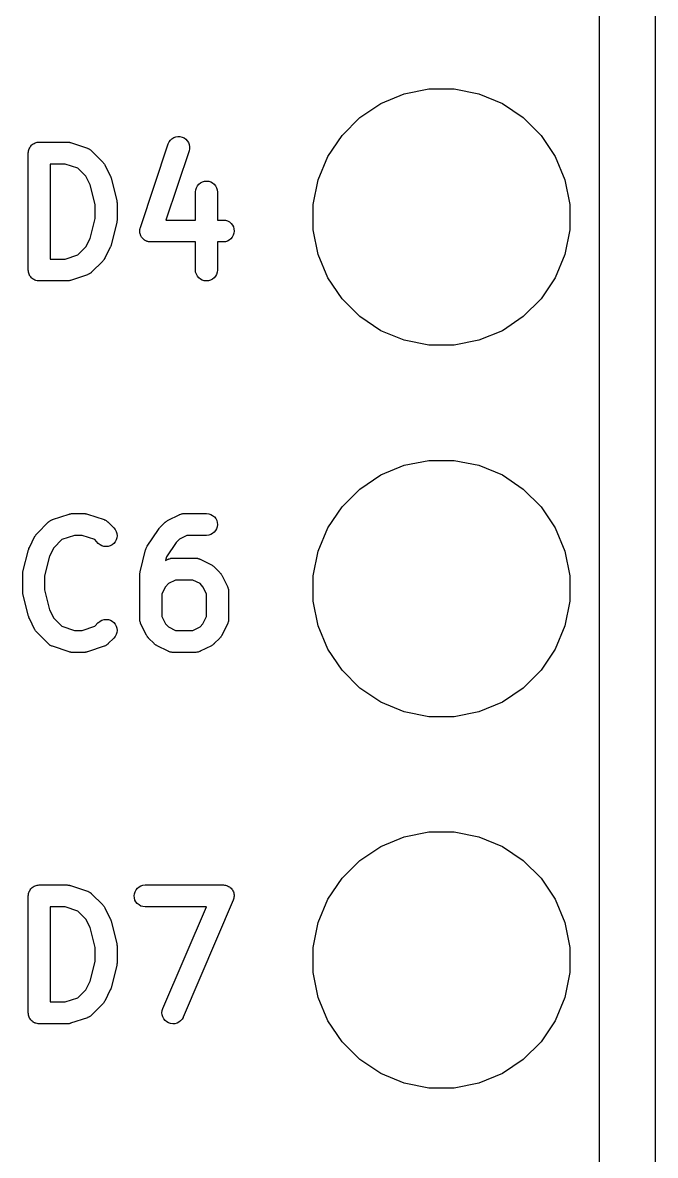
# Model space of a CAD drawing. Extents: x -557.2 to -539.1, y -88 to -54.6.
# Drawn here: x -543.4 to -539.08, y -80.25 to -72.51 of the extents above; entities that cross this region are included whole.
import ezdxf

# ---------------------------------------------------------------- set-up
doc = ezdxf.new("R2010")
doc.units = 0
doc.layers.add('BLACK', color=7, linetype='CONTINUOUS')

msp = doc.modelspace()

# ---------------------------------------------------------------- linework, layer by layer
at = {"layer": 'BLACK', "linetype": 'CONTINUOUS'}
for p, q in [((-539.077, -59.8772), (-539.077, -87.7984)), ((-539.458, -87.6173), (-539.458, -60.0583)), ((-540.793, -72.9952), (-540.624, -72.9615)), ((-540.624, -72.9615), (-540.451, -72.9615)), ((-540.451, -72.9615), (-540.282, -72.9952)), ((-540.952, -73.0612), (-540.793, -72.9952)), ((-540.282, -72.9952), (-540.122, -73.0612)), ((-541.096, -73.1571), (-540.952, -73.0612)), ((-540.122, -73.0612), (-539.979, -73.1571)), ((-541.218, -73.2792), (-541.096, -73.1571)), ((-539.979, -73.1571), (-539.857, -73.2792)), ((-543.344, -73.3519), (-543.34, -73.3465)), ((-543.34, -73.3463), (-543.339, -73.3461)), ((-543.34, -73.3465), (-543.34, -73.3463)), ((-543.339, -73.3461), (-543.334, -73.3417)), ((-543.334, -73.3417), (-543.328, -73.3372)), ((-543.328, -73.3369), (-543.322, -73.3337)), ((-543.328, -73.3371), (-543.328, -73.3369)), ((-543.328, -73.3372), (-543.328, -73.3371)), ((-543.322, -73.3337), (-543.315, -73.3304)), ((-543.315, -73.3302), (-543.308, -73.3282)), ((-543.315, -73.3303), (-543.315, -73.3302)), ((-543.315, -73.3304), (-543.315, -73.3303)), ((-543.308, -73.3282), (-543.301, -73.3261)), ((-543.301, -73.326), (-543.294, -73.3254)), ((-543.301, -73.3261), (-543.301, -73.326)), ((-543.301, -73.3261), (-543.301, -73.3261)), ((-543.294, -73.3254), (-543.287, -73.3247)), ((-543.287, -73.3247), (-543.096, -73.3247)), ((-543.096, -73.3247), (-543.095, -73.3247)), ((-543.095, -73.3247), (-543.091, -73.3252)), ((-543.091, -73.3252), (-543.087, -73.3253)), ((-543.087, -73.3253), (-543.084, -73.326)), ((-543.084, -73.326), (-543.081, -73.3263)), ((-543.081, -73.3263), (-543.077, -73.3276)), ((-543.077, -73.3276), (-543.073, -73.3286)), ((-543.073, -73.3286), (-542.958, -73.3666)), ((-542.596, -73.9093), (-542.406, -73.3379)), ((-542.406, -73.3379), (-542.405, -73.3369)), ((-542.405, -73.3369), (-542.399, -73.3236)), ((-542.399, -73.3236), (-542.391, -73.3118)), ((-542.391, -73.3118), (-542.38, -73.3018)), ((-542.38, -73.3018), (-542.367, -73.2942)), ((-542.367, -73.2942), (-542.354, -73.2891)), ((-542.354, -73.2891), (-542.339, -73.2868)), ((-542.339, -73.2868), (-542.325, -73.2873)), ((-542.325, -73.2873), (-542.31, -73.2906)), ((-542.31, -73.2906), (-542.297, -73.2967)), ((-542.297, -73.2967), (-542.285, -73.3052)), ((-542.285, -73.3052), (-542.275, -73.3159)), ((-542.275, -73.3159), (-542.267, -73.3283)), ((-542.267, -73.3283), (-542.262, -73.342)), ((-542.262, -73.342), (-542.26, -73.3564)), ((-541.314, -73.4227), (-541.218, -73.2792)), ((-539.857, -73.2792), (-539.761, -73.4227)), ((-543.362, -73.3987), (-543.361, -73.3916)), ((-543.362, -73.3992), (-543.362, -73.3987)), ((-543.362, -73.3997), (-543.362, -73.3992)), ((-543.362, -73.3992), (-543.362, -73.3992)), ((-543.362, -73.3992), (-543.362, -73.3992)), ((-543.362, -74.1997), (-543.362, -73.3997)), ((-543.361, -73.3916), (-543.36, -73.3846)), ((-543.36, -73.3841), (-543.358, -73.3774)), ((-543.36, -73.3844), (-543.36, -73.3841)), ((-543.36, -73.3846), (-543.36, -73.3844)), ((-543.358, -73.3774), (-543.356, -73.3706)), ((-543.356, -73.3702), (-543.352, -73.364)), ((-543.356, -73.3704), (-543.356, -73.3702)), ((-543.356, -73.3706), (-543.356, -73.3704)), ((-543.352, -73.364), (-543.349, -73.3578)), ((-543.349, -73.3573), (-543.344, -73.3519)), ((-543.349, -73.3576), (-543.349, -73.3573)), ((-543.349, -73.3578), (-543.349, -73.3576)), ((-542.958, -73.3666), (-542.957, -73.367)), ((-542.957, -73.367), (-542.955, -73.3679)), ((-542.955, -73.3679), (-542.953, -73.3686)), ((-542.953, -73.3686), (-542.949, -73.371)), ((-542.949, -73.371), (-542.944, -73.3731)), ((-542.944, -73.3731), (-542.942, -73.3744)), ((-542.942, -73.3744), (-542.94, -73.3755)), ((-542.94, -73.3755), (-542.936, -73.3787)), ((-542.936, -73.3787), (-542.932, -73.3817)), ((-542.932, -73.3817), (-542.931, -73.3834)), ((-542.931, -73.3834), (-542.929, -73.3848)), ((-542.929, -73.3848), (-542.853, -73.461)), ((-542.263, -73.3853), (-542.421, -73.858)), ((-542.26, -73.3711), (-542.263, -73.3853)), ((-542.26, -73.3564), (-542.26, -73.3711)), ((-541.38, -73.5822), (-541.314, -73.4227)), ((-539.761, -73.4227), (-539.695, -73.5822)), ((-543.212, -73.4747), (-543.212, -74.1247)), ((-543.109, -73.4747), (-543.212, -73.4747)), ((-543.023, -73.5034), (-543.109, -73.4747)), ((-542.968, -73.5584), (-543.023, -73.5034)), ((-542.853, -73.461), (-542.852, -73.4617)), ((-542.852, -73.4617), (-542.85, -73.465)), ((-542.85, -73.465), (-542.847, -73.4681)), ((-542.847, -73.4681), (-542.845, -73.4707)), ((-542.845, -73.4707), (-542.843, -73.4731)), ((-542.843, -73.4731), (-542.841, -73.4769)), ((-542.841, -73.4769), (-542.839, -73.4804)), ((-542.839, -73.4804), (-542.801, -73.5566)), ((-542.939, -73.6164), (-542.968, -73.5584)), ((-542.801, -73.5566), (-542.8, -73.5576)), ((-542.8, -73.5576), (-542.8, -73.5579)), ((-542.8, -73.5579), (-542.8, -73.5582)), ((-542.8, -73.5582), (-542.798, -73.5648)), ((-542.798, -73.5648), (-542.795, -73.5713)), ((-542.795, -73.5713), (-542.795, -73.5717)), ((-542.795, -73.5717), (-542.795, -73.572)), ((-542.795, -73.572), (-542.757, -73.7244)), ((-541.414, -73.7515), (-541.38, -73.5822)), ((-539.695, -73.5822), (-539.661, -73.7515)), ((-542.905, -73.7518), (-542.939, -73.6164)), ((-542.219, -73.6653), (-542.217, -73.6508)), ((-542.217, -73.6508), (-542.213, -73.6368)), ((-542.213, -73.6368), (-542.206, -73.624)), ((-542.206, -73.624), (-542.196, -73.6128)), ((-542.196, -73.6128), (-542.185, -73.6036)), ((-542.185, -73.6036), (-542.172, -73.5968)), ((-542.172, -73.5968), (-542.158, -73.5927)), ((-542.158, -73.5927), (-542.143, -73.5914)), ((-542.143, -73.5914), (-542.129, -73.5929)), ((-542.129, -73.5929), (-542.115, -73.5972)), ((-542.115, -73.5972), (-542.102, -73.6042)), ((-542.102, -73.6042), (-542.091, -73.6135)), ((-542.091, -73.6135), (-542.082, -73.6249)), ((-542.082, -73.6249), (-542.075, -73.6378)), ((-542.075, -73.6378), (-542.07, -73.6518)), ((-542.07, -73.6518), (-542.069, -73.6664)), ((-542.757, -73.7244), (-542.757, -73.7254)), ((-542.757, -73.7254), (-542.757, -73.7267)), ((-542.757, -73.7267), (-542.756, -73.728)), ((-542.756, -73.728), (-542.756, -73.734)), ((-542.756, -73.734), (-542.755, -73.7399)), ((-542.219, -73.6664), (-542.219, -73.6653)), ((-542.219, -73.858), (-542.219, -73.6664)), ((-542.069, -73.6664), (-542.069, -73.858)), ((-542.905, -73.8476), (-542.905, -73.7518)), ((-542.755, -73.7399), (-542.755, -73.7412)), ((-542.755, -73.7412), (-542.755, -73.7426)), ((-542.755, -73.7426), (-542.755, -73.8568)), ((-541.414, -73.9241), (-541.414, -73.7515)), ((-539.661, -73.7515), (-539.661, -73.9241)), ((-542.939, -73.9831), (-542.905, -73.8476)), ((-542.757, -73.875), (-542.795, -74.0274)), ((-542.756, -73.8724), (-542.757, -73.8737)), ((-542.757, -73.8737), (-542.757, -73.875)), ((-542.755, -73.8606), (-542.756, -73.8665)), ((-542.756, -73.8665), (-542.756, -73.8724)), ((-542.755, -73.8568), (-542.755, -73.8579)), ((-542.755, -73.8579), (-542.755, -73.8592)), ((-542.755, -73.8592), (-542.755, -73.8606)), ((-542.421, -73.858), (-542.219, -73.858)), ((-542.069, -73.858), (-542.03, -73.858)), ((-542.03, -73.858), (-542.029, -73.858)), ((-542.029, -73.858), (-542.014, -73.8597)), ((-542.014, -73.8597), (-542, -73.8641)), ((-542, -73.8641), (-541.987, -73.8712)), ((-541.987, -73.8712), (-541.976, -73.8806)), ((-541.976, -73.8806), (-541.967, -73.892)), ((-541.967, -73.892), (-541.96, -73.9049)), ((-542.6, -73.9281), (-542.599, -73.9236)), ((-542.6, -73.9325), (-542.6, -73.9281)), ((-542.6, -73.9354), (-542.6, -73.9325)), ((-542.6, -73.9382), (-542.6, -73.9354)), ((-542.599, -73.9426), (-542.6, -73.9382)), ((-542.599, -73.9208), (-542.598, -73.918)), ((-542.599, -73.9236), (-542.599, -73.9208)), ((-542.599, -73.9471), (-542.599, -73.9426)), ((-542.598, -73.9498), (-542.599, -73.9471)), ((-542.598, -73.918), (-542.597, -73.9137)), ((-542.597, -73.9527), (-542.598, -73.9498)), ((-542.597, -73.9137), (-542.596, -73.9093)), ((-542.596, -73.9568), (-542.597, -73.9527)), ((-542.595, -73.9611), (-542.596, -73.9568)), ((-542.593, -73.9637), (-542.595, -73.9611)), ((-542.592, -73.9663), (-542.593, -73.9637)), ((-542.59, -73.9701), (-542.592, -73.9663)), ((-541.961, -73.9621), (-541.968, -73.975)), ((-541.956, -73.9481), (-541.961, -73.9621)), ((-541.96, -73.9049), (-541.956, -73.919)), ((-541.956, -73.919), (-541.955, -73.9336)), ((-541.955, -73.9336), (-541.956, -73.9481)), ((-541.38, -74.0934), (-541.414, -73.9241)), ((-539.661, -73.9241), (-539.695, -74.0934)), ((-543.023, -74.0961), (-542.968, -74.041)), ((-542.968, -74.041), (-542.939, -73.9831)), ((-542.801, -74.0428), (-542.839, -74.119)), ((-542.8, -74.0421), (-542.801, -74.0424)), ((-542.801, -74.0424), (-542.801, -74.0428)), ((-542.798, -74.0356), (-542.8, -74.0421)), ((-542.796, -74.0291), (-542.798, -74.0356)), ((-542.795, -74.0288), (-542.796, -74.0291)), ((-542.795, -74.0274), (-542.795, -74.0284)), ((-542.795, -74.0284), (-542.795, -74.0288)), ((-542.588, -73.9741), (-542.59, -73.9701)), ((-542.586, -73.9763), (-542.588, -73.9741)), ((-542.584, -73.9788), (-542.586, -73.9763)), ((-542.581, -73.982), (-542.584, -73.9788)), ((-542.579, -73.9855), (-542.581, -73.982)), ((-542.576, -73.9874), (-542.579, -73.9855)), ((-542.574, -73.9894), (-542.576, -73.9874)), ((-542.571, -73.992), (-542.574, -73.9894)), ((-542.567, -73.9949), (-542.571, -73.992)), ((-542.565, -73.9963), (-542.567, -73.9949)), ((-542.563, -73.998), (-542.565, -73.9963)), ((-542.558, -73.9998), (-542.563, -73.998)), ((-542.555, -74.002), (-542.558, -73.9998)), ((-542.552, -74.0028), (-542.555, -74.002)), ((-542.549, -74.004), (-542.552, -74.0028)), ((-542.545, -74.005), (-542.549, -74.004)), ((-542.541, -74.0064), (-542.545, -74.005)), ((-542.538, -74.0067), (-542.541, -74.0064)), ((-542.535, -74.0074), (-542.538, -74.0067)), ((-542.53, -74.0075), (-542.535, -74.0074)), ((-542.526, -74.008), (-542.53, -74.0075)), ((-542.525, -74.008), (-542.526, -74.008)), ((-542.219, -74.008), (-542.525, -74.008)), ((-542.219, -74.1997), (-542.219, -74.008)), ((-542.03, -74.008), (-542.069, -74.008)), ((-542.069, -74.008), (-542.069, -74.1997)), ((-542.015, -74.0066), (-542.03, -74.008)), ((-542.001, -74.0024), (-542.015, -74.0066)), ((-541.988, -73.9955), (-542.001, -74.0024)), ((-541.977, -73.9863), (-541.988, -73.9955)), ((-541.968, -73.975), (-541.977, -73.9863)), ((-543.212, -74.1247), (-543.109, -74.1247)), ((-543.109, -74.1247), (-543.023, -74.0961)), ((-542.842, -74.1234), (-542.844, -74.1271)), ((-542.839, -74.1199), (-542.842, -74.1234)), ((-542.839, -74.119), (-542.839, -74.1199)), ((-541.314, -74.2529), (-541.38, -74.0934)), ((-539.695, -74.0934), (-539.761, -74.2529)), ((-543.361, -74.2067), (-543.362, -74.1997)), ((-542.853, -74.1385), (-542.929, -74.2146)), ((-542.85, -74.1352), (-542.853, -74.1385)), ((-542.847, -74.1322), (-542.85, -74.1352)), ((-542.846, -74.1296), (-542.847, -74.1322)), ((-542.844, -74.1271), (-542.846, -74.1296)), ((-542.218, -74.2143), (-542.219, -74.1997)), ((-542.069, -74.2008), (-542.071, -74.2153)), ((-542.069, -74.1997), (-542.069, -74.2008)), ((-543.361, -74.2138), (-543.361, -74.2067)), ((-543.36, -74.214), (-543.361, -74.2138)), ((-543.36, -74.2143), (-543.36, -74.214)), ((-543.358, -74.221), (-543.36, -74.2143)), ((-543.356, -74.2278), (-543.358, -74.221)), ((-543.356, -74.228), (-543.356, -74.2278)), ((-543.356, -74.2283), (-543.356, -74.228)), ((-543.353, -74.2345), (-543.356, -74.2283)), ((-543.35, -74.2408), (-543.353, -74.2345)), ((-543.349, -74.241), (-543.35, -74.2408)), ((-543.349, -74.2412), (-543.349, -74.241)), ((-543.345, -74.2467), (-543.349, -74.2412)), ((-543.34, -74.2522), (-543.345, -74.2467)), ((-543.34, -74.2523), (-543.34, -74.2522)), ((-543.34, -74.2526), (-543.34, -74.2523)), ((-543.335, -74.257), (-543.34, -74.2526)), ((-543.329, -74.2616), (-543.335, -74.257)), ((-543.329, -74.2617), (-543.329, -74.2616)), ((-543.329, -74.2619), (-543.329, -74.2617)), ((-543.323, -74.2652), (-543.329, -74.2619)), ((-543.316, -74.2686), (-543.323, -74.2652)), ((-543.316, -74.2687), (-543.316, -74.2686)), ((-543.316, -74.2688), (-543.316, -74.2687)), ((-543.309, -74.2709), (-543.316, -74.2688)), ((-543.302, -74.2731), (-543.309, -74.2709)), ((-543.302, -74.2732), (-543.302, -74.2731)), ((-543.302, -74.2731), (-543.302, -74.2731)), ((-543.295, -74.2739), (-543.302, -74.2732)), ((-543.288, -74.2747), (-543.295, -74.2739)), ((-543.287, -74.2747), (-543.288, -74.2747)), ((-543.096, -74.2747), (-543.287, -74.2747)), ((-543.287, -74.2747), (-543.287, -74.2747)), ((-543.287, -74.2747), (-543.287, -74.2747)), ((-543.287, -74.2747), (-543.287, -74.2747)), ((-543.092, -74.2743), (-543.096, -74.2747)), ((-543.088, -74.2742), (-543.092, -74.2743)), ((-543.085, -74.2736), (-543.088, -74.2742)), ((-543.082, -74.2733), (-543.085, -74.2736)), ((-543.078, -74.2721), (-543.082, -74.2733)), ((-543.074, -74.2712), (-543.078, -74.2721)), ((-543.073, -74.2709), (-543.074, -74.2712)), ((-542.958, -74.2328), (-543.073, -74.2709)), ((-542.956, -74.2319), (-542.958, -74.2328)), ((-542.954, -74.2312), (-542.956, -74.2319)), ((-542.95, -74.2289), (-542.954, -74.2312)), ((-542.945, -74.2268), (-542.95, -74.2289)), ((-542.943, -74.2255), (-542.945, -74.2268)), ((-542.941, -74.2245), (-542.943, -74.2255)), ((-542.937, -74.2213), (-542.941, -74.2245)), ((-542.933, -74.2184), (-542.937, -74.2213)), ((-542.932, -74.2168), (-542.933, -74.2184)), ((-542.93, -74.2154), (-542.932, -74.2168)), ((-542.929, -74.2146), (-542.93, -74.2154)), ((-542.213, -74.2283), (-542.218, -74.2143)), ((-542.206, -74.2412), (-542.213, -74.2283)), ((-542.197, -74.2526), (-542.206, -74.2412)), ((-542.186, -74.2619), (-542.197, -74.2526)), ((-542.173, -74.2688), (-542.186, -74.2619)), ((-542.159, -74.2732), (-542.173, -74.2688)), ((-542.145, -74.2747), (-542.159, -74.2732)), ((-542.13, -74.2734), (-542.145, -74.2747)), ((-542.116, -74.2692), (-542.13, -74.2734)), ((-542.103, -74.2625), (-542.116, -74.2692)), ((-542.092, -74.2533), (-542.103, -74.2625)), ((-542.082, -74.2421), (-542.092, -74.2533)), ((-542.075, -74.2292), (-542.082, -74.2421)), ((-542.071, -74.2153), (-542.075, -74.2292)), ((-541.218, -74.3964), (-541.314, -74.2529)), ((-539.761, -74.2529), (-539.857, -74.3964)), ((-541.096, -74.5185), (-541.218, -74.3964)), ((-539.857, -74.3964), (-539.979, -74.5185)), ((-540.952, -74.6144), (-541.096, -74.5185)), ((-539.979, -74.5185), (-540.122, -74.6144)), ((-540.793, -74.6804), (-540.952, -74.6144)), ((-540.122, -74.6144), (-540.282, -74.6804)), ((-540.624, -74.7141), (-540.793, -74.6804)), ((-540.451, -74.7141), (-540.624, -74.7141)), ((-540.282, -74.6804), (-540.451, -74.7141)), ((-540.793, -75.5352), (-540.624, -75.5015)), ((-540.624, -75.5015), (-540.451, -75.5015)), ((-540.451, -75.5015), (-540.282, -75.5352)), ((-540.952, -75.6012), (-540.793, -75.5352)), ((-540.282, -75.5352), (-540.122, -75.6012)), ((-541.096, -75.6971), (-540.952, -75.6012)), ((-540.122, -75.6012), (-539.979, -75.6971)), ((-541.218, -75.8192), (-541.096, -75.6971)), ((-539.979, -75.6971), (-539.857, -75.8192)), ((-541.314, -75.9627), (-541.218, -75.8192)), ((-539.857, -75.8192), (-539.761, -75.9627)), ((-543.196, -75.9066), (-543.082, -75.8686)), ((-543.082, -75.8686), (-543.081, -75.8682)), ((-543.081, -75.8682), (-543.077, -75.8673)), ((-543.077, -75.8673), (-543.073, -75.8661)), ((-543.073, -75.8661), (-543.07, -75.8658)), ((-543.07, -75.8658), (-543.067, -75.8652)), ((-543.067, -75.8652), (-543.063, -75.8651)), ((-543.063, -75.8651), (-543.058, -75.8647)), ((-543.058, -75.8647), (-542.982, -75.8647)), ((-542.982, -75.8647), (-542.981, -75.8647)), ((-542.981, -75.8647), (-542.977, -75.8652)), ((-542.977, -75.8652), (-542.973, -75.8653)), ((-542.973, -75.8653), (-542.97, -75.866)), ((-542.97, -75.866), (-542.967, -75.8663)), ((-542.967, -75.8663), (-542.963, -75.8676)), ((-542.963, -75.8676), (-542.958, -75.8686)), ((-542.958, -75.8686), (-542.844, -75.9066)), ((-542.406, -75.9107), (-542.33, -75.8726)), ((-542.33, -75.8726), (-542.329, -75.8722)), ((-542.329, -75.8722), (-542.327, -75.8714)), ((-542.327, -75.8714), (-542.325, -75.8704)), ((-542.325, -75.8704), (-542.32, -75.8689)), ((-542.32, -75.8689), (-542.315, -75.8671)), ((-542.315, -75.8671), (-542.313, -75.8668)), ((-542.313, -75.8668), (-542.311, -75.8661)), ((-542.311, -75.8661), (-542.306, -75.8656)), ((-542.306, -75.8656), (-542.301, -75.8648)), ((-542.301, -75.8648), (-542.299, -75.8649)), ((-542.299, -75.8649), (-542.296, -75.8647)), ((-542.296, -75.8647), (-542.144, -75.8647)), ((-542.144, -75.8647), (-542.143, -75.8647)), ((-542.143, -75.8647), (-542.128, -75.8663)), ((-542.128, -75.8663), (-542.114, -75.8708)), ((-542.114, -75.8708), (-542.102, -75.8778)), ((-542.102, -75.8778), (-542.09, -75.8872)), ((-542.09, -75.8872), (-542.081, -75.8986)), ((-542.081, -75.8986), (-542.074, -75.9116)), ((-543.302, -76.001), (-543.226, -75.9248)), ((-543.226, -75.9248), (-543.225, -75.924)), ((-543.225, -75.924), (-543.223, -75.9227)), ((-543.223, -75.9227), (-543.222, -75.9211)), ((-543.222, -75.9211), (-543.217, -75.9181)), ((-543.217, -75.9181), (-543.213, -75.9149)), ((-543.213, -75.9149), (-543.211, -75.9139)), ((-543.211, -75.9139), (-543.21, -75.9126)), ((-543.21, -75.9126), (-543.205, -75.9105)), ((-543.205, -75.9105), (-543.2, -75.9082)), ((-543.2, -75.9082), (-543.198, -75.9075)), ((-543.198, -75.9075), (-543.196, -75.9066)), ((-542.844, -75.9066), (-542.843, -75.907)), ((-542.843, -75.907), (-542.841, -75.9079)), ((-542.841, -75.9079), (-542.839, -75.9086)), ((-542.839, -75.9086), (-542.834, -75.911)), ((-542.834, -75.911), (-542.83, -75.9131)), ((-542.83, -75.9131), (-542.828, -75.9144)), ((-542.828, -75.9144), (-542.826, -75.9155)), ((-542.826, -75.9155), (-542.822, -75.9187)), ((-542.822, -75.9187), (-542.818, -75.9217)), ((-542.818, -75.9217), (-542.817, -75.9234)), ((-542.817, -75.9234), (-542.815, -75.9248)), ((-542.815, -75.9248), (-542.777, -75.9629)), ((-542.777, -75.9629), (-542.776, -75.9636)), ((-542.776, -75.9636), (-542.767, -75.975)), ((-542.767, -75.975), (-542.76, -75.988)), ((-542.549, -76.0886), (-542.473, -75.9743)), ((-542.473, -75.9734), (-542.468, -75.9682)), ((-542.473, -75.9742), (-542.473, -75.9734)), ((-542.473, -75.9743), (-542.473, -75.9742)), ((-542.473, -75.9742), (-542.473, -75.9742)), ((-542.473, -75.9742), (-542.473, -75.9742)), ((-542.468, -75.9682), (-542.464, -75.9629)), ((-542.464, -75.9629), (-542.426, -75.9248)), ((-542.426, -75.9248), (-542.425, -75.924)), ((-542.425, -75.924), (-542.422, -75.9214)), ((-542.422, -75.9214), (-542.419, -75.9185)), ((-542.419, -75.9185), (-542.416, -75.9168)), ((-542.416, -75.9168), (-542.413, -75.9149)), ((-542.413, -75.9149), (-542.41, -75.913)), ((-542.41, -75.913), (-542.406, -75.9107)), ((-542.082, -75.9816), (-542.091, -75.9929)), ((-542.075, -75.9688), (-542.082, -75.9816)), ((-542.071, -75.9548), (-542.075, -75.9688)), ((-542.074, -75.9116), (-542.07, -75.9256)), ((-542.069, -75.9402), (-542.071, -75.9548)), ((-542.07, -75.9256), (-542.069, -75.9402)), ((-541.38, -76.1222), (-541.314, -75.9627)), ((-539.761, -75.9627), (-539.695, -76.1222)), ((-543.354, -76.0966), (-543.316, -76.0204)), ((-543.316, -76.0204), (-543.315, -76.0195)), ((-543.315, -76.0195), (-543.313, -76.016)), ((-543.313, -76.016), (-543.311, -76.0123)), ((-543.311, -76.0123), (-543.309, -76.0099)), ((-543.309, -76.0099), (-543.307, -76.0072)), ((-543.307, -76.0072), (-543.304, -76.0042)), ((-543.304, -76.0042), (-543.302, -76.001)), ((-543.132, -76.0434), (-543.187, -76.0984)), ((-543.046, -76.0147), (-543.132, -76.0434)), ((-542.994, -76.0147), (-543.046, -76.0147)), ((-542.908, -76.0434), (-542.994, -76.0147)), ((-542.883, -76.0689), (-542.908, -76.0434)), ((-542.768, -76.0581), (-542.777, -76.0693)), ((-542.761, -76.0452), (-542.768, -76.0581)), ((-542.756, -76.0312), (-542.761, -76.0452)), ((-542.76, -75.988), (-542.756, -76.0021)), ((-542.756, -76.0021), (-542.755, -76.0167)), ((-542.755, -76.0167), (-542.756, -76.0312)), ((-542.328, -76.0394), (-542.352, -76.0637)), ((-542.279, -76.0147), (-542.328, -76.0394)), ((-542.144, -76.0147), (-542.279, -76.0147)), ((-542.129, -76.0133), (-542.144, -76.0147)), ((-542.115, -76.009), (-542.129, -76.0133)), ((-542.103, -76.0022), (-542.115, -76.009)), ((-542.091, -75.9929), (-542.103, -76.0022)), ((-543.398, -76.2644), (-543.36, -76.112)), ((-543.36, -76.112), (-543.359, -76.111)), ((-543.359, -76.1103), (-543.357, -76.1038)), ((-543.359, -76.1107), (-543.359, -76.1103)), ((-543.359, -76.111), (-543.359, -76.1107)), ((-543.357, -76.1038), (-543.354, -76.0973)), ((-543.354, -76.097), (-543.354, -76.0966)), ((-543.354, -76.0973), (-543.354, -76.097)), ((-543.187, -76.0984), (-543.216, -76.1564)), ((-542.871, -76.0782), (-542.883, -76.0689)), ((-542.859, -76.0851), (-542.871, -76.0782)), ((-542.845, -76.0894), (-542.859, -76.0851)), ((-542.83, -76.0909), (-542.845, -76.0894)), ((-542.815, -76.0895), (-542.83, -76.0909)), ((-542.801, -76.0853), (-542.815, -76.0895)), ((-542.788, -76.0785), (-542.801, -76.0853)), ((-542.777, -76.0693), (-542.788, -76.0785)), ((-542.598, -76.2644), (-542.56, -76.112)), ((-542.56, -76.112), (-542.559, -76.111)), ((-542.559, -76.111), (-542.558, -76.1063)), ((-542.558, -76.1063), (-542.556, -76.1015)), ((-542.556, -76.1015), (-542.555, -76.0994)), ((-542.555, -76.0994), (-542.554, -76.0973)), ((-542.554, -76.0973), (-542.552, -76.093)), ((-542.552, -76.093), (-542.549, -76.0886)), ((-542.352, -76.0637), (-542.417, -76.161)), ((-541.414, -76.2915), (-541.38, -76.1222)), ((-539.695, -76.1222), (-539.661, -76.2915)), ((-543.216, -76.1564), (-543.25, -76.2918)), ((-542.417, -76.161), (-542.424, -76.1861)), ((-542.424, -76.1861), (-542.406, -76.1774)), ((-542.406, -76.1774), (-542.405, -76.1769)), ((-542.405, -76.1769), (-542.403, -76.1762)), ((-542.403, -76.1762), (-542.401, -76.1751)), ((-542.401, -76.1751), (-542.396, -76.1736)), ((-542.396, -76.1736), (-542.391, -76.1719)), ((-542.391, -76.1719), (-542.389, -76.1715)), ((-542.389, -76.1715), (-542.387, -76.1709)), ((-542.387, -76.1709), (-542.382, -76.1704)), ((-542.382, -76.1704), (-542.377, -76.1696)), ((-542.377, -76.1696), (-542.375, -76.1697)), ((-542.375, -76.1697), (-542.373, -76.1695)), ((-542.373, -76.1695), (-542.22, -76.1695)), ((-542.22, -76.1695), (-542.219, -76.1695)), ((-542.219, -76.1695), (-542.217, -76.1697)), ((-542.217, -76.1697), (-542.215, -76.1697)), ((-542.215, -76.1697), (-542.21, -76.1705)), ((-542.21, -76.1705), (-542.205, -76.1711)), ((-542.205, -76.1711), (-542.203, -76.1718)), ((-542.203, -76.1718), (-542.2, -76.1721)), ((-542.2, -76.1721), (-542.196, -76.174)), ((-542.196, -76.174), (-542.191, -76.1755)), ((-542.191, -76.1755), (-542.189, -76.1766)), ((-542.189, -76.1766), (-542.187, -76.1774)), ((-542.187, -76.1774), (-542.11, -76.2155)), ((-542.11, -76.2155), (-542.11, -76.216)), ((-542.11, -76.216), (-542.106, -76.2182)), ((-543.4, -76.2788), (-543.399, -76.2729)), ((-543.4, -76.2802), (-543.4, -76.2788)), ((-543.4, -76.2815), (-543.4, -76.2802)), ((-543.4, -76.2826), (-543.4, -76.2815)), ((-543.4, -76.3968), (-543.4, -76.2826)), ((-543.399, -76.2729), (-543.398, -76.267)), ((-543.398, -76.2657), (-543.398, -76.2644)), ((-543.398, -76.267), (-543.398, -76.2657)), ((-543.25, -76.2918), (-543.25, -76.3876)), ((-542.6, -76.2788), (-542.599, -76.2729)), ((-542.6, -76.2802), (-542.6, -76.2788)), ((-542.6, -76.2815), (-542.6, -76.2802)), ((-542.6, -76.2826), (-542.6, -76.2815)), ((-542.6, -76.5873), (-542.6, -76.2826)), ((-542.599, -76.2729), (-542.598, -76.267)), ((-542.598, -76.2657), (-542.598, -76.2644)), ((-542.598, -76.267), (-542.598, -76.2657)), ((-542.106, -76.2182), (-542.102, -76.2202)), ((-542.102, -76.2202), (-542.1, -76.2222)), ((-542.1, -76.2222), (-542.097, -76.2239)), ((-542.097, -76.2239), (-542.094, -76.2269)), ((-542.094, -76.2269), (-542.091, -76.2295)), ((-542.091, -76.2295), (-542.053, -76.2676)), ((-542.053, -76.2676), (-542.052, -76.2684)), ((-542.052, -76.2684), (-542.05, -76.2717)), ((-542.05, -76.2717), (-542.047, -76.2747)), ((-542.047, -76.2747), (-542.045, -76.2774)), ((-542.045, -76.2774), (-542.043, -76.2798)), ((-542.043, -76.2798), (-542.041, -76.2835)), ((-542.041, -76.2835), (-542.039, -76.2871)), ((-542.039, -76.2871), (-542.001, -76.3633)), ((-541.414, -76.4641), (-541.414, -76.2915)), ((-539.661, -76.2915), (-539.661, -76.4641)), ((-542.425, -76.3651), (-542.45, -76.4146)), ((-542.404, -76.3442), (-542.425, -76.3651)), ((-542.355, -76.3195), (-542.404, -76.3442)), ((-542.238, -76.3195), (-542.355, -76.3195)), ((-542.188, -76.3442), (-542.238, -76.3195)), ((-542.168, -76.3651), (-542.188, -76.3442)), ((-542.143, -76.4146), (-542.168, -76.3651)), ((-542.001, -76.3633), (-542, -76.3642)), ((-542, -76.3642), (-542, -76.3663)), ((-542, -76.3663), (-541.998, -76.3683)), ((-541.998, -76.3683), (-541.997, -76.3732)), ((-543.4, -76.3982), (-543.4, -76.3968)), ((-543.4, -76.3995), (-543.4, -76.3982)), ((-543.399, -76.4054), (-543.4, -76.3995)), ((-543.399, -76.4114), (-543.399, -76.4054)), ((-543.398, -76.4127), (-543.399, -76.4114)), ((-543.398, -76.414), (-543.398, -76.4127)), ((-543.398, -76.415), (-543.398, -76.414)), ((-543.36, -76.5674), (-543.398, -76.415)), ((-543.25, -76.3876), (-543.216, -76.5231)), ((-542.45, -76.4146), (-542.45, -76.5696)), ((-542.143, -76.5696), (-542.143, -76.4146)), ((-541.997, -76.3732), (-541.995, -76.378)), ((-541.995, -76.378), (-541.995, -76.3802)), ((-541.995, -76.3802), (-541.994, -76.3823)), ((-541.994, -76.3823), (-541.994, -76.3874)), ((-541.994, -76.3874), (-541.993, -76.3924)), ((-541.993, -76.3924), (-541.993, -76.3947)), ((-541.993, -76.3947), (-541.993, -76.3968)), ((-541.993, -76.3968), (-541.993, -76.5873)), ((-543.216, -76.5231), (-543.187, -76.581)), ((-541.38, -76.6334), (-541.414, -76.4641)), ((-539.661, -76.4641), (-539.695, -76.6334)), ((-543.36, -76.5677), (-543.36, -76.5674)), ((-543.359, -76.5681), (-543.36, -76.5677)), ((-543.357, -76.5746), (-543.359, -76.5681)), ((-543.355, -76.5812), (-543.357, -76.5746)), ((-543.355, -76.5815), (-543.355, -76.5812)), ((-543.354, -76.5818), (-543.355, -76.5815)), ((-543.354, -76.5828), (-543.354, -76.5818)), ((-543.316, -76.659), (-543.354, -76.5828)), ((-543.187, -76.581), (-543.132, -76.6361)), ((-542.882, -76.6097), (-542.871, -76.6006)), ((-542.871, -76.6006), (-542.858, -76.5939)), ((-542.858, -76.5939), (-542.844, -76.5898)), ((-542.844, -76.5898), (-542.829, -76.5885)), ((-542.829, -76.5885), (-542.814, -76.5901)), ((-542.814, -76.5901), (-542.8, -76.5945)), ((-542.8, -76.5945), (-542.788, -76.6015)), ((-542.788, -76.6015), (-542.776, -76.6109)), ((-542.6, -76.5895), (-542.6, -76.5873)), ((-542.6, -76.5917), (-542.6, -76.5895)), ((-542.599, -76.5968), (-542.6, -76.5917)), ((-542.599, -76.6019), (-542.599, -76.5968)), ((-542.598, -76.604), (-542.599, -76.6019)), ((-542.45, -76.5696), (-542.425, -76.6191)), ((-542.168, -76.6191), (-542.143, -76.5696)), ((-541.994, -76.6029), (-541.995, -76.605)), ((-541.993, -76.5928), (-541.994, -76.5978)), ((-541.994, -76.5978), (-541.994, -76.6029)), ((-541.993, -76.5873), (-541.993, -76.5884)), ((-541.993, -76.5884), (-541.993, -76.5906)), ((-541.993, -76.5906), (-541.993, -76.5928)), ((-543.314, -76.6625), (-543.316, -76.659)), ((-543.312, -76.6663), (-543.314, -76.6625)), ((-543.31, -76.6687), (-543.312, -76.6663)), ((-543.308, -76.6714), (-543.31, -76.6687)), ((-543.305, -76.6744), (-543.308, -76.6714)), ((-543.303, -76.6777), (-543.305, -76.6744)), ((-543.302, -76.6785), (-543.303, -76.6777)), ((-543.226, -76.7546), (-543.302, -76.6785)), ((-543.132, -76.6361), (-543.046, -76.6647)), ((-543.046, -76.6647), (-542.994, -76.6647)), ((-542.994, -76.6647), (-542.908, -76.6361)), ((-542.908, -76.6361), (-542.883, -76.6105)), ((-542.883, -76.6105), (-542.882, -76.6097)), ((-542.776, -76.6109), (-542.767, -76.6222)), ((-542.767, -76.6222), (-542.76, -76.6352)), ((-542.76, -76.6352), (-542.756, -76.6492)), ((-542.756, -76.6783), (-542.76, -76.6923)), ((-542.756, -76.6492), (-542.755, -76.6638)), ((-542.755, -76.6638), (-542.756, -76.6783)), ((-542.598, -76.6062), (-542.598, -76.604)), ((-542.596, -76.611), (-542.598, -76.6062)), ((-542.594, -76.6159), (-542.596, -76.611)), ((-542.593, -76.6178), (-542.594, -76.6159)), ((-542.593, -76.6199), (-542.593, -76.6178)), ((-542.592, -76.6209), (-542.593, -76.6199)), ((-542.554, -76.6971), (-542.592, -76.6209)), ((-542.425, -76.6191), (-542.404, -76.64)), ((-542.404, -76.64), (-542.355, -76.6647)), ((-542.355, -76.6647), (-542.238, -76.6647)), ((-542.238, -76.6647), (-542.188, -76.64)), ((-542.188, -76.64), (-542.168, -76.6191)), ((-542.001, -76.6209), (-542.039, -76.6971)), ((-542, -76.6188), (-542.001, -76.6209)), ((-541.999, -76.6169), (-542, -76.6188)), ((-541.997, -76.612), (-541.999, -76.6169)), ((-541.996, -76.6072), (-541.997, -76.612)), ((-541.995, -76.605), (-541.996, -76.6072)), ((-541.314, -76.7929), (-541.38, -76.6334)), ((-539.695, -76.6334), (-539.761, -76.7929)), ((-543.224, -76.756), (-543.226, -76.7546)), ((-543.222, -76.7577), (-543.224, -76.756)), ((-543.218, -76.7607), (-543.222, -76.7577)), ((-542.817, -76.7568), (-542.819, -76.7584)), ((-542.816, -76.7554), (-542.817, -76.7568)), ((-542.815, -76.7546), (-542.816, -76.7554)), ((-542.777, -76.7165), (-542.815, -76.7546)), ((-542.767, -76.7052), (-542.777, -76.7165)), ((-542.76, -76.6923), (-542.767, -76.7052)), ((-542.552, -76.7006), (-542.554, -76.6971)), ((-542.55, -76.7044), (-542.552, -76.7006)), ((-542.548, -76.7068), (-542.55, -76.7044)), ((-542.546, -76.7094), (-542.548, -76.7068)), ((-542.543, -76.7125), (-542.546, -76.7094)), ((-542.541, -76.7158), (-542.543, -76.7125)), ((-542.54, -76.7165), (-542.541, -76.7158)), ((-542.502, -76.7546), (-542.54, -76.7165)), ((-542.499, -76.7573), (-542.502, -76.7546)), ((-542.496, -76.7603), (-542.499, -76.7573)), ((-542.095, -76.758), (-542.098, -76.7609)), ((-542.092, -76.7554), (-542.095, -76.758)), ((-542.091, -76.7546), (-542.092, -76.7554)), ((-542.053, -76.7165), (-542.091, -76.7546)), ((-542.05, -76.7133), (-542.053, -76.7165)), ((-542.047, -76.7103), (-542.05, -76.7133)), ((-542.046, -76.7077), (-542.047, -76.7103)), ((-542.044, -76.7052), (-542.046, -76.7077)), ((-542.042, -76.7015), (-542.044, -76.7052)), ((-542.039, -76.698), (-542.042, -76.7015)), ((-542.039, -76.6971), (-542.039, -76.698)), ((-543.214, -76.7639), (-543.218, -76.7607)), ((-543.212, -76.765), (-543.214, -76.7639)), ((-543.211, -76.7663), (-543.212, -76.765)), ((-543.206, -76.7684), (-543.211, -76.7663)), ((-543.201, -76.7708), (-543.206, -76.7684)), ((-543.199, -76.7715), (-543.201, -76.7708)), ((-543.197, -76.7724), (-543.199, -76.7715)), ((-543.196, -76.7728), (-543.197, -76.7724)), ((-543.082, -76.8109), (-543.196, -76.7728)), ((-543.078, -76.8118), (-543.082, -76.8109)), ((-543.074, -76.8131), (-543.078, -76.8118)), ((-543.071, -76.8134), (-543.074, -76.8131)), ((-543.068, -76.8141), (-543.071, -76.8134)), ((-543.064, -76.8142), (-543.068, -76.8141)), ((-543.059, -76.8147), (-543.064, -76.8142)), ((-543.058, -76.8147), (-543.059, -76.8147)), ((-542.982, -76.8147), (-543.058, -76.8147)), ((-542.978, -76.8143), (-542.982, -76.8147)), ((-542.974, -76.8142), (-542.978, -76.8143)), ((-542.971, -76.8136), (-542.974, -76.8142)), ((-542.968, -76.8133), (-542.971, -76.8136)), ((-542.964, -76.8121), (-542.968, -76.8133)), ((-542.959, -76.8112), (-542.964, -76.8121)), ((-542.958, -76.8109), (-542.959, -76.8112)), ((-542.844, -76.7728), (-542.958, -76.8109)), ((-542.842, -76.7719), (-542.844, -76.7728)), ((-542.84, -76.7712), (-542.842, -76.7719)), ((-542.835, -76.7689), (-542.84, -76.7712)), ((-542.831, -76.7668), (-542.835, -76.7689)), ((-542.829, -76.7655), (-542.831, -76.7668)), ((-542.827, -76.7645), (-542.829, -76.7655)), ((-542.823, -76.7613), (-542.827, -76.7645)), ((-542.819, -76.7584), (-542.823, -76.7613)), ((-542.493, -76.762), (-542.496, -76.7603)), ((-542.491, -76.7639), (-542.493, -76.762)), ((-542.487, -76.7659), (-542.491, -76.7639)), ((-542.483, -76.7682), (-542.487, -76.7659)), ((-542.482, -76.7687), (-542.483, -76.7682)), ((-542.406, -76.8068), (-542.482, -76.7687)), ((-542.404, -76.8076), (-542.406, -76.8068)), ((-542.402, -76.8086), (-542.404, -76.8076)), ((-542.397, -76.8102), (-542.402, -76.8086)), ((-542.392, -76.812), (-542.397, -76.8102)), ((-542.39, -76.8124), (-542.392, -76.812)), ((-542.388, -76.8131), (-542.39, -76.8124)), ((-542.383, -76.8136), (-542.388, -76.8131)), ((-542.378, -76.8145), (-542.383, -76.8136)), ((-542.376, -76.8145), (-542.378, -76.8145)), ((-542.374, -76.8147), (-542.376, -76.8145)), ((-542.373, -76.8147), (-542.374, -76.8147)), ((-542.22, -76.8147), (-542.373, -76.8147)), ((-542.218, -76.8145), (-542.22, -76.8147)), ((-542.216, -76.8146), (-542.218, -76.8145)), ((-542.211, -76.8138), (-542.216, -76.8146)), ((-542.206, -76.8133), (-542.211, -76.8138)), ((-542.204, -76.8126), (-542.206, -76.8133)), ((-542.201, -76.8123), (-542.204, -76.8126)), ((-542.197, -76.8105), (-542.201, -76.8123)), ((-542.192, -76.809), (-542.197, -76.8105)), ((-542.19, -76.808), (-542.192, -76.809)), ((-542.188, -76.8072), (-542.19, -76.808)), ((-542.187, -76.8068), (-542.188, -76.8072)), ((-542.11, -76.7687), (-542.187, -76.8068)), ((-542.107, -76.7664), (-542.11, -76.7687)), ((-542.103, -76.7645), (-542.107, -76.7664)), ((-542.101, -76.7626), (-542.103, -76.7645)), ((-542.098, -76.7609), (-542.101, -76.7626)), ((-541.218, -76.9364), (-541.314, -76.7929)), ((-539.761, -76.7929), (-539.857, -76.9364)), ((-541.096, -77.0585), (-541.218, -76.9364)), ((-539.857, -76.9364), (-539.979, -77.0585)), ((-540.952, -77.1544), (-541.096, -77.0585)), ((-539.979, -77.0585), (-540.122, -77.1544)), ((-540.793, -77.2204), (-540.952, -77.1544)), ((-540.624, -77.2541), (-540.793, -77.2204)), ((-540.282, -77.2204), (-540.451, -77.2541)), ((-540.122, -77.1544), (-540.282, -77.2204)), ((-540.451, -77.2541), (-540.624, -77.2541)), ((-540.793, -78.0752), (-540.624, -78.0415)), ((-540.624, -78.0415), (-540.451, -78.0415)), ((-540.451, -78.0415), (-540.282, -78.0752)), ((-541.096, -78.2371), (-540.952, -78.1412)), ((-540.952, -78.1412), (-540.793, -78.0752)), ((-540.282, -78.0752), (-540.122, -78.1412)), ((-540.122, -78.1412), (-539.979, -78.2371)), ((-541.218, -78.3592), (-541.096, -78.2371)), ((-539.979, -78.2371), (-539.857, -78.3592)), ((-541.314, -78.5027), (-541.218, -78.3592)), ((-539.857, -78.3592), (-539.761, -78.5027)), ((-543.36, -78.4641), (-543.358, -78.4574)), ((-543.358, -78.4574), (-543.356, -78.4506)), ((-543.356, -78.4502), (-543.352, -78.444)), ((-543.356, -78.4504), (-543.356, -78.4502)), ((-543.356, -78.4506), (-543.356, -78.4504)), ((-543.352, -78.444), (-543.349, -78.4378)), ((-543.349, -78.4373), (-543.344, -78.4319)), ((-543.349, -78.4376), (-543.349, -78.4373)), ((-543.349, -78.4378), (-543.349, -78.4376)), ((-543.344, -78.4319), (-543.34, -78.4265)), ((-543.34, -78.4263), (-543.339, -78.4261)), ((-543.34, -78.4265), (-543.34, -78.4263)), ((-543.339, -78.4261), (-543.334, -78.4217)), ((-543.334, -78.4217), (-543.328, -78.4172)), ((-543.328, -78.4169), (-543.322, -78.4137)), ((-543.328, -78.4171), (-543.328, -78.4169)), ((-543.328, -78.4172), (-543.328, -78.4171)), ((-543.322, -78.4137), (-543.315, -78.4104)), ((-543.315, -78.4102), (-543.308, -78.4082)), ((-543.315, -78.4103), (-543.315, -78.4102)), ((-543.315, -78.4104), (-543.315, -78.4103)), ((-543.308, -78.4082), (-543.301, -78.4061)), ((-543.301, -78.406), (-543.294, -78.4054)), ((-543.301, -78.4061), (-543.301, -78.406)), ((-543.301, -78.4061), (-543.301, -78.4061)), ((-543.294, -78.4054), (-543.287, -78.4047)), ((-543.287, -78.4047), (-543.096, -78.4047)), ((-543.096, -78.4047), (-543.095, -78.4047)), ((-543.095, -78.4047), (-543.091, -78.4052)), ((-543.091, -78.4052), (-543.087, -78.4053)), ((-543.087, -78.4053), (-543.084, -78.406)), ((-543.084, -78.406), (-543.081, -78.4063)), ((-543.081, -78.4063), (-543.077, -78.4076)), ((-543.077, -78.4076), (-543.073, -78.4086)), ((-543.073, -78.4086), (-542.958, -78.4466)), ((-542.958, -78.4466), (-542.957, -78.447)), ((-542.957, -78.447), (-542.955, -78.4479)), ((-542.955, -78.4479), (-542.953, -78.4486)), ((-542.953, -78.4486), (-542.949, -78.451)), ((-542.949, -78.451), (-542.944, -78.4531)), ((-542.944, -78.4531), (-542.942, -78.4544)), ((-542.942, -78.4544), (-542.94, -78.4555)), ((-542.94, -78.4555), (-542.936, -78.4587)), ((-542.936, -78.4587), (-542.932, -78.4617)), ((-542.932, -78.4617), (-542.931, -78.4634)), ((-542.637, -78.4646), (-542.632, -78.4506)), ((-542.632, -78.4506), (-542.625, -78.4378)), ((-542.625, -78.4378), (-542.616, -78.4265)), ((-542.616, -78.4265), (-542.605, -78.4172)), ((-542.605, -78.4172), (-542.592, -78.4104)), ((-542.592, -78.4104), (-542.578, -78.4061)), ((-542.578, -78.4061), (-542.563, -78.4047)), ((-542.563, -78.4047), (-542.03, -78.4047)), ((-542.03, -78.4047), (-542.029, -78.4047)), ((-542.029, -78.4047), (-542.028, -78.4047)), ((-542.028, -78.4047), (-542.028, -78.4047)), ((-542.028, -78.4047), (-542.021, -78.4056)), ((-542.021, -78.4056), (-542.014, -78.4063)), ((-542.014, -78.4063), (-542.014, -78.4064)), ((-542.014, -78.4064), (-542.014, -78.4065)), ((-542.014, -78.4065), (-542.007, -78.4086)), ((-542.007, -78.4086), (-542, -78.4108)), ((-542, -78.4108), (-542, -78.4109)), ((-542, -78.4109), (-542, -78.411)), ((-542, -78.411), (-541.994, -78.4144)), ((-541.994, -78.4144), (-541.987, -78.4178)), ((-541.987, -78.4178), (-541.987, -78.418)), ((-541.987, -78.418), (-541.987, -78.4181)), ((-541.987, -78.4181), (-541.982, -78.4227)), ((-541.982, -78.4227), (-541.976, -78.4272)), ((-541.976, -78.4272), (-541.976, -78.4274)), ((-541.976, -78.4274), (-541.976, -78.4276)), ((-541.976, -78.4276), (-541.971, -78.4332)), ((-541.971, -78.4332), (-541.967, -78.4386)), ((-541.967, -78.4386), (-541.967, -78.4389)), ((-541.967, -78.4389), (-541.967, -78.4391)), ((-541.967, -78.4391), (-541.963, -78.4454)), ((-541.963, -78.4454), (-541.96, -78.4516)), ((-541.96, -78.4516), (-541.96, -78.4519)), ((-541.96, -78.4519), (-541.96, -78.4521)), ((-541.96, -78.4521), (-541.958, -78.4588)), ((-541.958, -78.4588), (-541.956, -78.4656)), ((-543.362, -78.4787), (-543.361, -78.4716)), ((-543.362, -78.4792), (-543.362, -78.4787)), ((-543.362, -78.4797), (-543.362, -78.4792)), ((-543.362, -78.4792), (-543.362, -78.4792)), ((-543.362, -78.4792), (-543.362, -78.4792)), ((-543.362, -79.2797), (-543.362, -78.4797)), ((-543.361, -78.4716), (-543.36, -78.4646)), ((-543.36, -78.4644), (-543.36, -78.4641)), ((-543.36, -78.4646), (-543.36, -78.4644)), ((-542.931, -78.4634), (-542.929, -78.4648)), ((-542.929, -78.4648), (-542.853, -78.541)), ((-542.638, -78.4792), (-542.637, -78.4646)), ((-542.637, -78.4938), (-542.638, -78.4792)), ((-542.633, -78.5078), (-542.637, -78.4938)), ((-542.626, -78.5208), (-542.633, -78.5078)), ((-542.617, -78.5322), (-542.626, -78.5208)), ((-542.605, -78.5416), (-542.617, -78.5322)), ((-541.961, -78.5092), (-542.304, -79.3092)), ((-541.959, -78.502), (-541.961, -78.5088)), ((-541.961, -78.5088), (-541.961, -78.509)), ((-541.961, -78.509), (-541.961, -78.5092)), ((-541.956, -78.4953), (-541.959, -78.502)), ((-541.956, -78.4656), (-541.956, -78.4659)), ((-541.956, -78.4659), (-541.956, -78.4662)), ((-541.956, -78.4662), (-541.955, -78.4731)), ((-541.955, -78.4808), (-541.956, -78.4878)), ((-541.956, -78.4878), (-541.956, -78.4948)), ((-541.956, -78.4948), (-541.956, -78.495)), ((-541.956, -78.495), (-541.956, -78.4953)), ((-541.955, -78.4731), (-541.955, -78.4802)), ((-541.955, -78.4802), (-541.955, -78.4805)), ((-541.955, -78.4805), (-541.955, -78.4808)), ((-541.38, -78.6622), (-541.314, -78.5027)), ((-539.761, -78.5027), (-539.695, -78.6622)), ((-543.212, -78.5547), (-543.212, -79.2047)), ((-543.109, -78.5547), (-543.212, -78.5547)), ((-543.023, -78.5834), (-543.109, -78.5547)), ((-542.968, -78.6384), (-543.023, -78.5834)), ((-542.853, -78.541), (-542.852, -78.5417)), ((-542.852, -78.5417), (-542.85, -78.545)), ((-542.85, -78.545), (-542.847, -78.5481)), ((-542.847, -78.5481), (-542.845, -78.5507)), ((-542.845, -78.5507), (-542.843, -78.5531)), ((-542.843, -78.5531), (-542.841, -78.5569)), ((-542.841, -78.5569), (-542.839, -78.5604)), ((-542.839, -78.5604), (-542.801, -78.6366)), ((-542.593, -78.5486), (-542.605, -78.5416)), ((-542.579, -78.5531), (-542.593, -78.5486)), ((-542.564, -78.5547), (-542.579, -78.5531)), ((-542.563, -78.5547), (-542.564, -78.5547)), ((-542.143, -78.5547), (-542.563, -78.5547)), ((-542.442, -79.2502), (-542.143, -78.5547)), ((-542.939, -78.6964), (-542.968, -78.6384)), ((-542.801, -78.6366), (-542.8, -78.6376)), ((-542.8, -78.6376), (-542.8, -78.6379)), ((-542.8, -78.6379), (-542.8, -78.6382)), ((-542.8, -78.6382), (-542.798, -78.6448)), ((-542.798, -78.6448), (-542.795, -78.6513)), ((-542.795, -78.6513), (-542.795, -78.6517)), ((-542.795, -78.6517), (-542.795, -78.652)), ((-542.795, -78.652), (-542.757, -78.8044)), ((-541.414, -78.8315), (-541.38, -78.6622)), ((-539.695, -78.6622), (-539.661, -78.8315)), ((-542.905, -78.8318), (-542.939, -78.6964)), ((-542.905, -78.9276), (-542.905, -78.8318)), ((-542.757, -78.8044), (-542.757, -78.8054)), ((-542.757, -78.8054), (-542.757, -78.8067)), ((-542.757, -78.8067), (-542.756, -78.808)), ((-542.756, -78.808), (-542.756, -78.814)), ((-542.756, -78.814), (-542.755, -78.8199)), ((-542.755, -78.8199), (-542.755, -78.8212)), ((-542.755, -78.8212), (-542.755, -78.8226)), ((-542.755, -78.8226), (-542.755, -78.9368)), ((-541.414, -79.0041), (-541.414, -78.8315)), ((-539.661, -78.8315), (-539.661, -79.0041)), ((-542.939, -79.0631), (-542.905, -78.9276)), ((-542.757, -78.955), (-542.795, -79.1074)), ((-542.756, -78.9524), (-542.757, -78.9537)), ((-542.757, -78.9537), (-542.757, -78.955)), ((-542.755, -78.9406), (-542.756, -78.9465)), ((-542.756, -78.9465), (-542.756, -78.9524)), ((-542.755, -78.9368), (-542.755, -78.9379)), ((-542.755, -78.9379), (-542.755, -78.9392)), ((-542.755, -78.9392), (-542.755, -78.9406)), ((-541.38, -79.1734), (-541.414, -79.0041)), ((-539.661, -79.0041), (-539.695, -79.1734)), ((-542.968, -79.121), (-542.939, -79.0631)), ((-543.023, -79.1761), (-542.968, -79.121)), ((-542.801, -79.1228), (-542.839, -79.199)), ((-542.8, -79.1221), (-542.801, -79.1224)), ((-542.801, -79.1224), (-542.801, -79.1228)), ((-542.798, -79.1156), (-542.8, -79.1221)), ((-542.796, -79.1091), (-542.798, -79.1156)), ((-542.795, -79.1088), (-542.796, -79.1091)), ((-542.795, -79.1074), (-542.795, -79.1084)), ((-542.795, -79.1084), (-542.795, -79.1088)), ((-543.212, -79.2047), (-543.109, -79.2047)), ((-543.109, -79.2047), (-543.023, -79.1761)), ((-542.853, -79.2185), (-542.929, -79.2946)), ((-542.85, -79.2152), (-542.853, -79.2185)), ((-542.847, -79.2122), (-542.85, -79.2152)), ((-542.846, -79.2096), (-542.847, -79.2122)), ((-542.844, -79.2071), (-542.846, -79.2096)), ((-542.842, -79.2034), (-542.844, -79.2071)), ((-542.839, -79.1999), (-542.842, -79.2034)), ((-542.839, -79.199), (-542.839, -79.1999)), ((-541.314, -79.3329), (-541.38, -79.1734)), ((-539.695, -79.1734), (-539.761, -79.3329)), ((-543.361, -79.2867), (-543.362, -79.2797)), ((-543.361, -79.2938), (-543.361, -79.2867)), ((-543.36, -79.294), (-543.361, -79.2938)), ((-543.36, -79.2943), (-543.36, -79.294)), ((-543.358, -79.301), (-543.36, -79.2943)), ((-543.356, -79.3078), (-543.358, -79.301)), ((-543.356, -79.308), (-543.356, -79.3078)), ((-543.356, -79.3083), (-543.356, -79.308)), ((-543.353, -79.3145), (-543.356, -79.3083)), ((-542.958, -79.3128), (-543.073, -79.3509)), ((-542.956, -79.3119), (-542.958, -79.3128)), ((-542.954, -79.3112), (-542.956, -79.3119)), ((-542.95, -79.3089), (-542.954, -79.3112)), ((-542.945, -79.3068), (-542.95, -79.3089)), ((-542.943, -79.3055), (-542.945, -79.3068)), ((-542.941, -79.3045), (-542.943, -79.3055)), ((-542.937, -79.3013), (-542.941, -79.3045)), ((-542.933, -79.2984), (-542.937, -79.3013)), ((-542.932, -79.2968), (-542.933, -79.2984)), ((-542.93, -79.2954), (-542.932, -79.2968)), ((-542.929, -79.2946), (-542.93, -79.2954)), ((-542.448, -79.2787), (-542.446, -79.2641)), ((-542.446, -79.2932), (-542.448, -79.2787)), ((-542.446, -79.2641), (-542.442, -79.2502)), ((-542.442, -79.3073), (-542.446, -79.2932)), ((-542.436, -79.3203), (-542.442, -79.3073)), ((-542.304, -79.3102), (-542.311, -79.3229)), ((-542.304, -79.3092), (-542.304, -79.3102)), ((-543.35, -79.3208), (-543.353, -79.3145)), ((-543.349, -79.321), (-543.35, -79.3208)), ((-543.349, -79.3212), (-543.349, -79.321)), ((-543.345, -79.3267), (-543.349, -79.3212)), ((-543.34, -79.3322), (-543.345, -79.3267)), ((-543.34, -79.3323), (-543.34, -79.3322)), ((-543.34, -79.3326), (-543.34, -79.3323)), ((-543.335, -79.337), (-543.34, -79.3326)), ((-543.329, -79.3416), (-543.335, -79.337)), ((-543.329, -79.3417), (-543.329, -79.3416)), ((-543.329, -79.3419), (-543.329, -79.3417)), ((-543.323, -79.3452), (-543.329, -79.3419)), ((-543.316, -79.3486), (-543.323, -79.3452)), ((-543.316, -79.3487), (-543.316, -79.3486)), ((-543.316, -79.3488), (-543.316, -79.3487)), ((-543.309, -79.3509), (-543.316, -79.3488)), ((-543.302, -79.3531), (-543.309, -79.3509)), ((-543.302, -79.3532), (-543.302, -79.3531)), ((-543.302, -79.3531), (-543.302, -79.3531)), ((-543.295, -79.3539), (-543.302, -79.3532)), ((-543.288, -79.3547), (-543.295, -79.3539)), ((-543.287, -79.3547), (-543.288, -79.3547)), ((-543.096, -79.3547), (-543.287, -79.3547)), ((-543.287, -79.3547), (-543.287, -79.3547)), ((-543.287, -79.3547), (-543.287, -79.3547)), ((-543.287, -79.3547), (-543.287, -79.3547)), ((-543.092, -79.3543), (-543.096, -79.3547)), ((-543.088, -79.3542), (-543.092, -79.3543)), ((-543.085, -79.3536), (-543.088, -79.3542)), ((-543.082, -79.3533), (-543.085, -79.3536)), ((-543.078, -79.3521), (-543.082, -79.3533)), ((-543.074, -79.3512), (-543.078, -79.3521)), ((-543.073, -79.3509), (-543.074, -79.3512)), ((-542.427, -79.3318), (-542.436, -79.3203)), ((-542.415, -79.3413), (-542.427, -79.3318)), ((-542.403, -79.3484), (-542.415, -79.3413)), ((-542.389, -79.353), (-542.403, -79.3484)), ((-542.374, -79.3547), (-542.389, -79.353)), ((-542.36, -79.3536), (-542.374, -79.3547)), ((-542.345, -79.3496), (-542.36, -79.3536)), ((-542.332, -79.343), (-542.345, -79.3496)), ((-542.321, -79.334), (-542.332, -79.343)), ((-542.311, -79.3229), (-542.321, -79.334)), ((-541.218, -79.4764), (-541.314, -79.3329)), ((-539.761, -79.3329), (-539.857, -79.4764)), ((-541.096, -79.5985), (-541.218, -79.4764)), ((-539.857, -79.4764), (-539.979, -79.5985)), ((-540.952, -79.6944), (-541.096, -79.5985)), ((-539.979, -79.5985), (-540.122, -79.6944)), ((-540.793, -79.7604), (-540.952, -79.6944)), ((-540.122, -79.6944), (-540.282, -79.7604)), ((-540.624, -79.7941), (-540.793, -79.7604)), ((-540.282, -79.7604), (-540.451, -79.7941)), ((-540.451, -79.7941), (-540.624, -79.7941))]:
    msp.add_line(p, q, dxfattribs=at)

doc.saveas('drawing.dxf')
